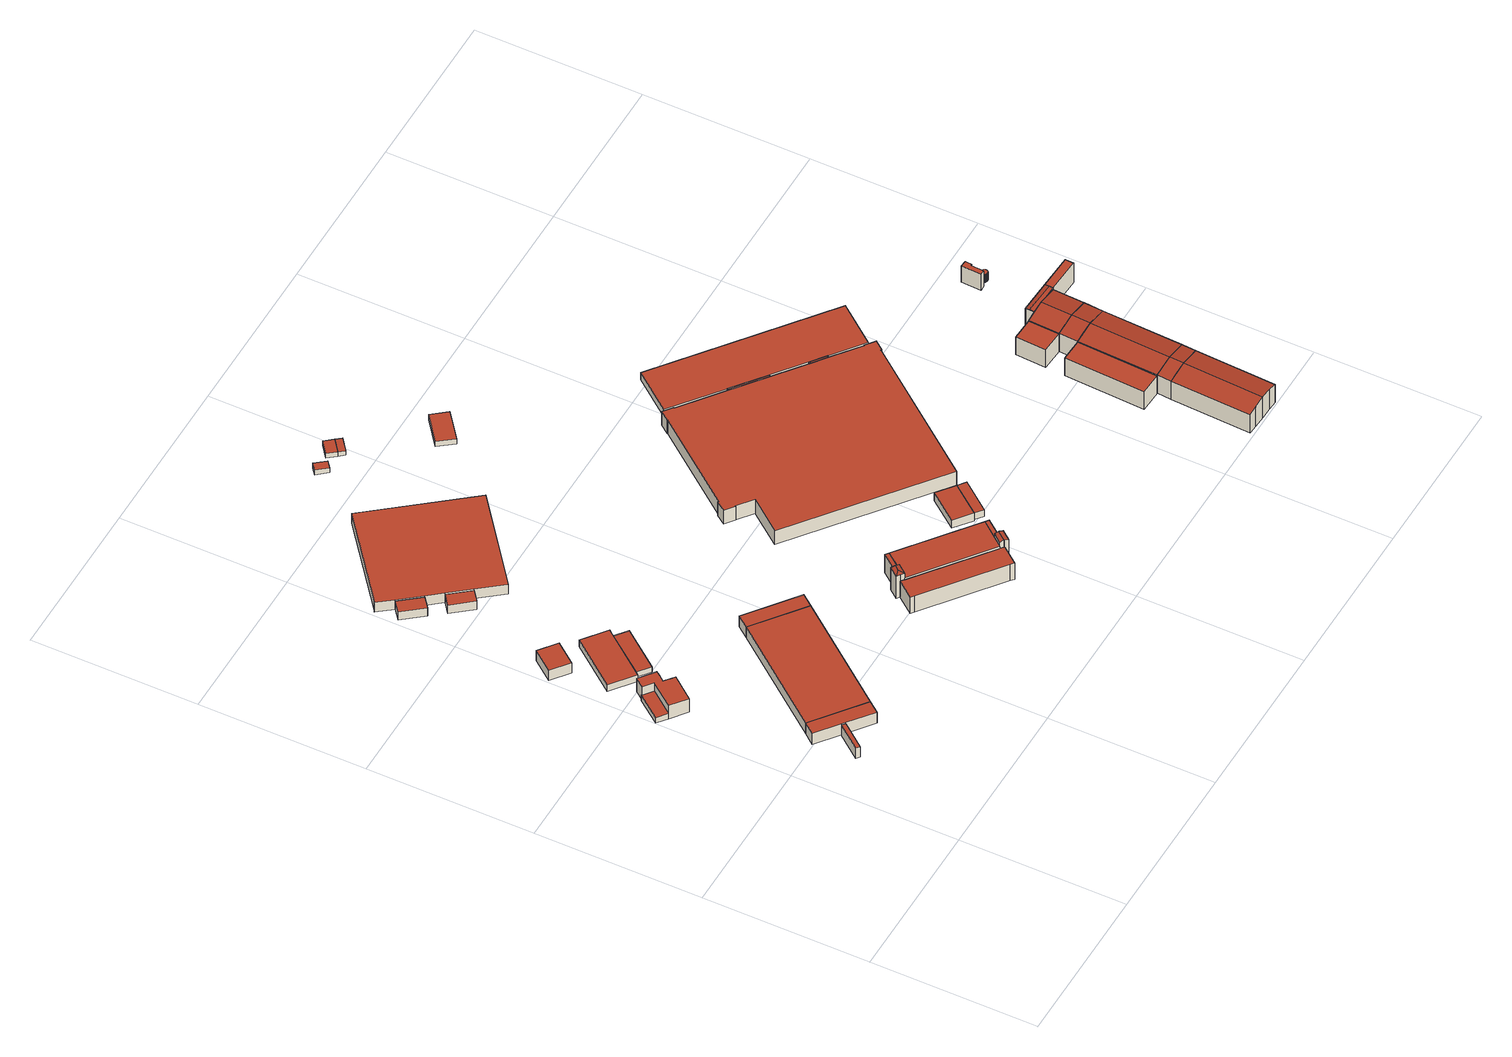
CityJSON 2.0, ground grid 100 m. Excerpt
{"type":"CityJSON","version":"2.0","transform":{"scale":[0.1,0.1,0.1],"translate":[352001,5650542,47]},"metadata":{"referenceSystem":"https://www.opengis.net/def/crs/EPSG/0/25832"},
"CityObjects":{
"building1":{"type":"Building","attributes":{"Gemeindeschluessel":"05315000","Geometrietyp2DReferenz":"3000","function":"31001_2020"},"address":[{"country":"Germany","locality":"Köln","thoroughfareNumber":"99","thoroughfareName":"Von-Hünefeld-Str."}],"children":["building1-1","building1-2","building1-3"]},
"building1-1":{"type":"BuildingPart","attributes":{"roofType":"1000","measuredHeight":10.1,"storeysAboveGround":3},"parents":["building1"],"geometry":[{"type":"MultiSurface","lod":"2","boundaries":[[[0,1,2,3]],[[4,5,1,0]],[[6,7,5,4]],[[8,9,10,11]],[[12,13,9,8]],[[14,15,13,12]],[[8,11,16,6,4,0,3,17,14,12]],[[18,2,1,5,7,19,10,9,13,15]],[[14,17,20,21]],[[21,20,18,15]],[[17,3,22,20]],[[20,22,2,18]],[[6,16,23,24]],[[24,23,19,7]],[[16,11,25,23]],[[23,25,10,19]]],"semantics":{"surfaces":[{"type":"WallSurface"},{"type":"RoofSurface"},{"type":"GroundSurface"},{"type":"ClosureSurface"}],"values":[0,0,0,0,0,0,1,2,0,3,0,3,0,3,0,3]}}]},
"building1-2":{"type":"BuildingPart","attributes":{"roofType":"1000","measuredHeight":3.97,"storeysAboveGround":3},"address":[{"country":"Germany","locality":"Köln","thoroughfareNumber":"99","thoroughfareName":"Von-Hünefeld-Str."}],"parents":["building1"],"geometry":[{"type":"Solid","lod":"2","boundaries":[[[[22,2,26,27]],[[28,29,15,21]],[[27,26,29,28]],[[21,20,22,27,28]],[[2,18,15,29,26]],[[22,20,18,2]],[[20,21,15,18]]]],"semantics":{"surfaces":[{"type":"WallSurface"},{"type":"RoofSurface"},{"type":"GroundSurface"},{"type":"ClosureSurface"}],"values":[[0,0,0,1,2,3,3]]}}]},
"building1-3":{"type":"BuildingPart","attributes":{"roofType":"1000","measuredHeight":3.5,"storeysAboveGround":3},"address":[{"country":"Germany","locality":"Köln","thoroughfareNumber":"99","thoroughfareName":"Von-Hünefeld-Str."}],"parents":["building1"],"geometry":[{"type":"Solid","lod":"2","boundaries":[[[[30,31,7,24]],[[32,33,31,30]],[[25,10,33,32]],[[32,30,24,23,25]],[[7,31,33,10,19]],[[23,24,7,19]],[[25,23,19,10]]]],"semantics":{"surfaces":[{"type":"WallSurface"},{"type":"RoofSurface"},{"type":"GroundSurface"},{"type":"ClosureSurface"}],"values":[[0,0,0,1,2,3,3]]}}]},
"building2":{"type":"Building","attributes":{"Gemeindeschluessel":"05315000","Geometrietyp2DReferenz":"3000","function":"31001_2020"},"address":[{"country":"Germany","locality":"Köln","thoroughfareNumber":"2a","thoroughfareName":"Am Coloneum"}],"children":["building2-1","building2-2"]},
"building2-1":{"type":"BuildingPart","attributes":{"roofType":"1000","measuredHeight":8.24,"storeysAboveGround":2},"parents":["building2"],"geometry":[{"type":"MultiSurface","lod":"2","boundaries":[[[34,35,36,37]],[[38,39,35,34]],[[40,41,39,38]],[[42,43,41,40]],[[44,45,43,42]],[[40,38,34,37,44,42]],[[36,35,39,41,43,45]],[[44,37,46,47]],[[36,45,47,46]]],"semantics":{"surfaces":[{"type":"WallSurface"},{"type":"RoofSurface"},{"type":"GroundSurface"},{"type":"ClosureSurface"}],"values":[0,0,0,0,0,1,2,0,3]}}]},
"building2-2":{"type":"BuildingPart","attributes":{"roofType":"1000","measuredHeight":7.78,"storeysAboveGround":2},"address":[{"country":"Germany","locality":"Köln","thoroughfareNumber":"2a","thoroughfareName":"Am Coloneum"}],"parents":["building2"],"geometry":[{"type":"MultiSurface","lod":"2","boundaries":[[[48,49,50,47]],[[51,52,49,48]],[[46,53,52,51]],[[48,47,46,51]],[[50,49,52,53]],[[36,45,50,53]],[[46,47,45,36]]],"semantics":{"surfaces":[{"type":"WallSurface"},{"type":"RoofSurface"},{"type":"GroundSurface"},{"type":"ClosureSurface"}],"values":[0,0,0,1,2,0,3]}}]},
"building3":{"type":"Building","attributes":{"Geometrietyp2DReferenz":"3000","Gemeindeschluessel":"05315000","function":"31001_2120","roofType":"1000","measuredHeight":7.83,"storeysAboveGround":1},"address":[{"country":"Germany","locality":"Köln","thoroughfareNumber":"30","thoroughfareName":"Richard-Byrd-Str."}],"geometry":[{"type":"Solid","lod":"2","boundaries":[[[[54,55,56,57]],[[58,59,55,54]],[[60,61,59,58]],[[57,56,61,60]],[[58,54,57,60]],[[55,59,61,56]]]],"semantics":{"surfaces":[{"type":"WallSurface"},{"type":"RoofSurface"},{"type":"GroundSurface"}],"values":[[0,0,0,0,1,2]]}}]},
"building4":{"type":"Building","attributes":{"Geometrietyp2DReferenz":"3000","Gemeindeschluessel":"05315000","function":"31001_2100","roofType":"1000","measuredHeight":5.08,"storeysAboveGround":1},"address":[{"country":"Germany","locality":"Köln","thoroughfareNumber":"101","thoroughfareName":"Von-Hünefeld-Str."}],"geometry":[{"type":"Solid","lod":"2","boundaries":[[[[62,63,64,65]],[[66,67,63,62]],[[68,69,67,66]],[[70,71,69,68]],[[72,73,71,70]],[[65,64,73,72]],[[70,68,66,62,65,72]],[[63,67,69,71,73,64]]]],"semantics":{"surfaces":[{"type":"WallSurface"},{"type":"RoofSurface"},{"type":"GroundSurface"}],"values":[[0,0,0,0,0,0,1,2]]}}]},
"building5":{"type":"Building","attributes":{"Geometrietyp2DReferenz":"3000","Gemeindeschluessel":"05315000","function":"31001_2020","roofType":"1000","measuredHeight":3.68,"storeysAboveGround":1},"address":[{"country":"Germany","locality":"Köln","thoroughfareNumber":"101","thoroughfareName":"Von-Hünefeld-Str."}],"geometry":[{"type":"Solid","lod":"2","boundaries":[[[[74,75,76,77]],[[78,79,75,74]],[[80,81,79,78]],[[77,76,81,80]],[[78,74,77,80]],[[75,79,81,76]]]],"semantics":{"surfaces":[{"type":"WallSurface"},{"type":"RoofSurface"},{"type":"GroundSurface"}],"values":[[0,0,0,0,1,2]]}}]},
"building6":{"type":"Building","attributes":{"Geometrietyp2DReferenz":"3000","Gemeindeschluessel":"05315000","function":"31001_2464","roofType":"1000","measuredHeight":8.26,"storeysAboveGround":2},"address":[{"country":"Germany","locality":"Köln","thoroughfareNumber":"2a","thoroughfareName":"Am Coloneum"}],"geometry":[{"type":"Solid","lod":"2","boundaries":[[[[82,83,84,85]],[[40,41,83,82]],[[38,39,41,40]],[[85,84,39,38]],[[40,82,85,38]],[[83,41,39,84]]]],"semantics":{"surfaces":[{"type":"WallSurface"},{"type":"RoofSurface"},{"type":"GroundSurface"}],"values":[[0,0,0,0,1,2]]}}]},
"building7":{"type":"Building","attributes":{"Geometrietyp2DReferenz":"3000","Gemeindeschluessel":"05315000","function":"31001_2010","roofType":"1000","measuredHeight":6.33,"storeysAboveGround":2},"address":[{"country":"Germany","locality":"Köln","thoroughfareNumber":"45","thoroughfareName":"Richard-Byrd-Str."}],"geometry":[{"type":"Solid","lod":"2","boundaries":[[[[86,87,88,89]],[[90,91,87,86]],[[92,93,91,90]],[[89,88,93,92]],[[90,86,89,92]],[[87,91,93,88]]]],"semantics":{"surfaces":[{"type":"WallSurface"},{"type":"RoofSurface"},{"type":"GroundSurface"}],"values":[[0,0,0,0,1,2]]}}]},
"building8":{"type":"Building","attributes":{"Geometrietyp2DReferenz":"3000","Gemeindeschluessel":"05315000","function":"31001_2010","roofType":"1000","measuredHeight":6.32,"storeysAboveGround":2},"address":[{"country":"Germany","locality":"Köln","thoroughfareNumber":"45","thoroughfareName":"Richard-Byrd-Str."},{"country":"Germany","locality":"Köln","thoroughfareNumber":"47","thoroughfareName":"Richard-Byrd-Str."}],"geometry":[{"type":"Solid","lod":"2","boundaries":[[[[94,95,96,97]],[[98,99,95,94]],[[100,101,99,98]],[[97,96,101,100]],[[98,94,97,100]],[[95,99,101,96]]]],"semantics":{"surfaces":[{"type":"WallSurface"},{"type":"RoofSurface"},{"type":"GroundSurface"}],"values":[[0,0,0,0,1,2]]}}]},
"building9":{"type":"Building","attributes":{"Geometrietyp2DReferenz":"3000","Gemeindeschluessel":"05315000","function":"31001_2020","roofType":"1000","measuredHeight":8.26,"storeysAboveGround":2},"address":[{"country":"Germany","locality":"Köln","thoroughfareNumber":"2a","thoroughfareName":"Am Coloneum"}],"geometry":[{"type":"Solid","lod":"2","boundaries":[[[[102,103,104,105]],[[82,83,103,102]],[[85,84,83,82]],[[105,104,84,85]],[[82,102,105,85]],[[103,83,84,104]]]],"semantics":{"surfaces":[{"type":"WallSurface"},{"type":"RoofSurface"},{"type":"GroundSurface"}],"values":[[0,0,0,0,1,2]]}}]},
"building10":{"type":"Building","attributes":{"Geometrietyp2DReferenz":"3000","Gemeindeschluessel":"05315000","function":"31001_2100","roofType":"1000","measuredHeight":7.27,"storeysAboveGround":1},"address":[{"country":"Germany","locality":"Köln","thoroughfareNumber":"45","thoroughfareName":"Richard-Byrd-Str."}],"geometry":[{"type":"Solid","lod":"2","boundaries":[[[[106,107,108,109]],[[110,111,107,106]],[[112,113,111,110]],[[114,115,113,112]],[[116,117,115,114]],[[118,119,117,116]],[[120,121,119,118]],[[122,123,121,120]],[[109,108,123,122]],[[120,118,116,114,112,110,106,109,122]],[[107,111,113,115,117,119,121,123,108]]]],"semantics":{"surfaces":[{"type":"WallSurface"},{"type":"RoofSurface"},{"type":"GroundSurface"}],"values":[[0,0,0,0,0,0,0,0,0,1,2]]}}]},
"building11":{"type":"Building","attributes":{"Gemeindeschluessel":"05315000","Geometrietyp2DReferenz":"3000","function":"31001_2461"},"address":[{"country":"Germany","locality":"Köln","thoroughfareNumber":"98","thoroughfareName":"Am Coloneum"}],"children":["building11-1","building11-2","building11-3","building11-4","building11-5","building11-6"]},
"building11-1":{"type":"BuildingPart","attributes":{"roofType":"1000","measuredHeight":13.82,"storeysAboveGround":4},"parents":["building11"],"geometry":[{"type":"MultiSurface","lod":"2","boundaries":[[[124,125,126,127]],[[128,129,125,124]],[[130,131,129,128]],[[124,127,132,133,134,135,130,128]],[[136,137,138,139,126,125,129,131]],[[136,131,130,135]],[[140,141,137,136]],[[135,134,141,140]],[[134,133,142,143]],[[138,137,143,142]],[[144,145,139,138]],[[133,132,145,144]],[[146,132,127,126,147]],[[132,146,147,139]]],"semantics":{"surfaces":[{"type":"WallSurface"},{"type":"RoofSurface"},{"type":"GroundSurface"},{"type":"ClosureSurface"}],"values":[0,0,0,1,2,3,0,3,0,3,0,3,0,3]}}]},
"building11-2":{"type":"BuildingPart","attributes":{"roofType":"1000","measuredHeight":12.44,"storeysAboveGround":4},"parents":["building11"],"geometry":[{"type":"MultiSurface","lod":"2","boundaries":[[[148,149,150,151]],[[152,153,149,148]],[[154,155,153,152]],[[156,157,155,154]],[[158,159,157,156]],[[142,158,156,154,152,148,151,143]],[[149,153,155,157,159,138,137,150]],[[160,144,138,159]],[[158,142,144,160]],[[142,143,137,138]],[[141,161,162,150,137]],[[163,151,162,161]],[[143,163,161,141]]],"semantics":{"surfaces":[{"type":"WallSurface"},{"type":"RoofSurface"},{"type":"GroundSurface"},{"type":"ClosureSurface"}],"values":[0,0,0,0,0,1,2,0,3,3,0,3,3]}}]},
"building11-3":{"type":"BuildingPart","attributes":{"roofType":"1000","measuredHeight":13.8,"storeysAboveGround":4},"parents":["building11"],"geometry":[{"type":"MultiSurface","lod":"2","boundaries":[[[164,165,131,130]],[[166,167,165,164]],[[164,130,135,166]],[[131,165,167,136]],[[135,130,131,136]],[[168,169,140,136,167]],[[170,135,140,169]],[[166,170,169,168]]],"semantics":{"surfaces":[{"type":"WallSurface"},{"type":"RoofSurface"},{"type":"GroundSurface"},{"type":"ClosureSurface"}],"values":[0,0,1,2,3,0,3,3]}}]},
"building11-4":{"type":"BuildingPart","attributes":{"roofType":"1000","measuredHeight":13.8,"storeysAboveGround":4},"parents":["building11"],"geometry":[{"type":"MultiSurface","lod":"2","boundaries":[[[171,172,173,174]],[[146,147,172,171]],[[171,174,132,146]],[[173,172,147,139]],[[145,175,176,173,139]],[[177,174,176,175]],[[132,177,175,145]],[[146,132,139,147]]],"semantics":{"surfaces":[{"type":"WallSurface"},{"type":"RoofSurface"},{"type":"GroundSurface"},{"type":"ClosureSurface"}],"values":[0,0,1,2,0,3,3,3]}}]},
"building11-5":{"type":"BuildingPart","attributes":{"roofType":"3100","measuredHeight":16.85,"storeysAboveGround":4},"address":[{"country":"Germany","locality":"Köln","thoroughfareNumber":"98","thoroughfareName":"Am Coloneum"}],"parents":["building11"],"geometry":[{"type":"MultiSurface","lod":"2","boundaries":[[[178,162,179,180]],[[181,182,168,183]],[[180,179,182,181]],[[178,180,181,183,184,185]],[[186,187,185,184]],[[162,161,141,140,169,168,182,179]],[[178,185,163,151]],[[163,161,162,151]],[[185,187,143,163]],[[163,143,141,161]],[[187,186,135,134,141]],[[140,141,134,135]],[[186,184,170,135]],[[170,169,140,135]],[[184,183,166,170]],[[170,166,168,169]]],"semantics":{"surfaces":[{"type":"WallSurface"},{"type":"RoofSurface"},{"type":"GroundSurface"},{"type":"ClosureSurface"}],"values":[0,0,0,1,1,2,0,3,0,3,0,3,0,3,0,3]}}]},
"building11-6":{"type":"BuildingPart","attributes":{"roofType":"5000","measuredHeight":17.47,"storeysAboveGround":4},"address":[{"country":"Germany","locality":"Köln","thoroughfareNumber":"98","thoroughfareName":"Am Coloneum"}],"parents":["building11"],"geometry":[{"type":"MultiSurface","lod":"2","boundaries":[[[188,189,160,190]],[[191,192,189,188]],[[193,176,192,191]],[[194,175,176,193]],[[194,193,191,188,195]],[[188,190,196,195]],[[196,197,194,195]],[[189,192,176,175,145,144,160]],[[194,197,132,177]],[[177,132,145,175]],[[197,196,133,132]],[[144,145,132,133]],[[196,190,158,142]],[[160,144,142,158]]],"semantics":{"surfaces":[{"type":"WallSurface"},{"type":"RoofSurface"},{"type":"GroundSurface"},{"type":"ClosureSurface"}],"values":[0,0,0,0,1,1,1,2,0,3,0,3,0,3]}}]},
"building12":{"type":"Building","attributes":{"Geometrietyp2DReferenz":"3000","Gemeindeschluessel":"05315000","function":"31001_2570","roofType":"1000","measuredHeight":3.62,"storeysAboveGround":1},"address":[{"country":"Germany","locality":"Köln","thoroughfareNumber":"2c","thoroughfareName":"Alte Escher Str."}],"geometry":[{"type":"Solid","lod":"2","boundaries":[[[[198,199,200,201]],[[202,203,199,198]],[[204,205,203,202]],[[201,200,205,204]],[[202,198,201,204]],[[199,203,205,200]]]],"semantics":{"surfaces":[{"type":"WallSurface"},{"type":"RoofSurface"},{"type":"GroundSurface"}],"values":[[0,0,0,0,1,2]]}}]},
"building13":{"type":"Building","attributes":{"Geometrietyp2DReferenz":"3000","Gemeindeschluessel":"05315000","function":"31001_2500","roofType":"1000","measuredHeight":3.4},"address":[{"country":"Germany","locality":"Köln","thoroughfareNumber":"2a","thoroughfareName":"Alte Escher Str."}],"geometry":[{"type":"Solid","lod":"2","boundaries":[[[[206,207,208,209]],[[210,211,207,206]],[[212,213,211,210]],[[209,208,213,212]],[[210,206,209,212]],[[207,211,213,208]]]],"semantics":{"surfaces":[{"type":"WallSurface"},{"type":"RoofSurface"},{"type":"GroundSurface"}],"values":[[0,0,0,0,1,2]]}}]},
"building14":{"type":"Building","attributes":{"Geometrietyp2DReferenz":"3000","Gemeindeschluessel":"05315000","function":"31001_2500","roofType":"1000","measuredHeight":3.41},"address":[{"country":"Germany","locality":"Köln","thoroughfareNumber":"2b","thoroughfareName":"Alte Escher Str."}],"geometry":[{"type":"Solid","lod":"2","boundaries":[[[[214,215,207,206]],[[216,217,215,214]],[[210,211,217,216]],[[206,207,211,210]],[[216,214,206,210]],[[215,217,211,207]]]],"semantics":{"surfaces":[{"type":"WallSurface"},{"type":"RoofSurface"},{"type":"GroundSurface"}],"values":[[0,0,0,0,1,2]]}}]},
"building15":{"type":"Building","attributes":{"Geometrietyp2DReferenz":"3000","Gemeindeschluessel":"05315000","function":"31001_2000","roofType":"1000","measuredHeight":5.98,"storeysAboveGround":1},"address":[{"country":"Germany","locality":"Köln","thoroughfareNumber":"100","thoroughfareName":"Von-Hünefeld-Str."}],"geometry":[{"type":"Solid","lod":"2","boundaries":[[[[218,219,220,221]],[[222,223,219,218]],[[224,225,223,222]],[[221,220,225,224]],[[222,218,221,224]],[[219,223,225,220]]]],"semantics":{"surfaces":[{"type":"WallSurface"},{"type":"RoofSurface"},{"type":"GroundSurface"}],"values":[[0,0,0,0,1,2]]}}]},
"building16":{"type":"Building","attributes":{"Geometrietyp2DReferenz":"3000","Gemeindeschluessel":"05315000","function":"31001_2570","roofType":"1000","measuredHeight":3.84},"address":[{"country":"Germany","locality":"Köln","thoroughfareNumber":"3016","thoroughfareName":"Alte Escher Str."}],"geometry":[{"type":"Solid","lod":"2","boundaries":[[[[226,227,228,229]],[[230,231,227,226]],[[232,233,231,230]],[[229,228,233,232]],[[230,226,229,232]],[[227,231,233,228]]]],"semantics":{"surfaces":[{"type":"WallSurface"},{"type":"RoofSurface"},{"type":"GroundSurface"}],"values":[[0,0,0,0,1,2]]}}]},
"building17":{"type":"Building","attributes":{"Geometrietyp2DReferenz":"3000","Gemeindeschluessel":"05315000","function":"51009_1610","roofType":"1000","measuredHeight":5.03},"geometry":[{"type":"Solid","lod":"2","boundaries":[[[[234,235,236,218]],[[237,238,235,234]],[[222,239,238,237]],[[218,236,239,222]],[[237,234,218,222]],[[235,238,239,236]]]],"semantics":{"surfaces":[{"type":"WallSurface"},{"type":"RoofSurface"},{"type":"GroundSurface"}],"values":[[0,0,0,0,1,2]]}}]},
"building18":{"type":"Building","attributes":{"Geometrietyp2DReferenz":"3000","Gemeindeschluessel":"05315000","function":"31001_2052","roofType":"1000","measuredHeight":10.4,"storeysAboveGround":1},"address":[{"country":"Germany","locality":"Köln","thoroughfareNumber":"100","thoroughfareName":"Von-Hünefeld-Str."}],"geometry":[{"type":"Solid","lod":"2","boundaries":[[[[240,241,242,243]],[[244,245,241,240]],[[246,247,245,244]],[[248,249,247,246]],[[250,251,249,248]],[[252,253,251,250]],[[254,255,253,252]],[[256,257,255,254]],[[258,259,257,256]],[[260,261,259,258]],[[262,263,261,260]],[[264,265,263,262]],[[266,267,265,264]],[[268,269,267,266]],[[270,271,269,268]],[[272,273,271,270]],[[274,275,273,272]],[[276,277,275,274]],[[278,279,277,276]],[[280,281,279,278]],[[282,283,281,280]],[[243,242,283,282]],[[280,278,276,274,272,270,268,266,264,262,260,258,256,254,252,250,248,246,244,240,243,282]],[[241,245,247,249,251,253,255,257,259,261,263,265,267,269,271,273,275,277,279,281,283,242]]]],"semantics":{"surfaces":[{"type":"WallSurface"},{"type":"RoofSurface"},{"type":"GroundSurface"}],"values":[[0,0,0,0,0,0,0,0,0,0,0,0,0,0,0,0,0,0,0,0,0,0,1,2]]}}]},
"building19":{"type":"Building","attributes":{"Geometrietyp2DReferenz":"3000","Gemeindeschluessel":"05315000","function":"51009_1610","roofType":"3100","measuredHeight":5.36},"geometry":[{"type":"Solid","lod":"2","boundaries":[[[[284,285,286,287]],[[288,289,285,284]],[[290,291,289,288]],[[287,286,291,290]],[[284,292,288]],[[290,293,287]],[[287,293,292,284]],[[288,292,293,290]],[[285,289,291,286]]]],"semantics":{"surfaces":[{"type":"WallSurface"},{"type":"RoofSurface"},{"type":"GroundSurface"}],"values":[[0,0,0,0,0,0,1,1,2]]}}]},
"building20":{"type":"Building","attributes":{"Geometrietyp2DReferenz":"3000","Gemeindeschluessel":"05315000","function":"51009_1611","roofType":"1000","measuredHeight":5.28},"geometry":[{"type":"Solid","lod":"2","boundaries":[[[[294,295,296,297]],[[298,299,295,294]],[[300,301,299,298]],[[302,303,301,300]],[[304,305,303,302]],[[306,307,305,304]],[[308,309,307,306]],[[297,296,309,308]],[[306,304,302,300,298,294,297,308]],[[295,299,301,303,305,307,309,296]]]],"semantics":{"surfaces":[{"type":"WallSurface"},{"type":"RoofSurface"},{"type":"GroundSurface"}],"values":[[0,0,0,0,0,0,0,0,1,2]]}}]},
"building21":{"type":"Building","attributes":{"Geometrietyp2DReferenz":"3000","Gemeindeschluessel":"05315000","function":"51009_1610","roofType":"3200","measuredHeight":5.46},"geometry":[{"type":"Solid","lod":"2","boundaries":[[[[310,311,312,313]],[[314,315,311,310]],[[316,317,315,314]],[[313,312,317,316]],[[310,318,314]],[[316,319,313]],[[313,319,318,310]],[[314,318,319,316]],[[311,315,317,312]]]],"semantics":{"surfaces":[{"type":"WallSurface"},{"type":"RoofSurface"},{"type":"GroundSurface"}],"values":[[0,0,0,0,1,1,1,1,2]]}}]},
"building22":{"type":"Building","attributes":{"Geometrietyp2DReferenz":"3000","Gemeindeschluessel":"05315000","function":"31001_2020","roofType":"1000","measuredHeight":13.44,"storeysAboveGround":4},"address":[{"country":"Germany","locality":"Köln","thoroughfareNumber":"1","thoroughfareName":"Am Coloneum"}],"geometry":[{"type":"Solid","lod":"2","boundaries":[[[[320,321,322,323]],[[324,325,321,320]],[[326,327,325,324]],[[323,322,327,326]],[[324,320,323,326]],[[321,325,327,322]]]],"semantics":{"surfaces":[{"type":"WallSurface"},{"type":"RoofSurface"},{"type":"GroundSurface"}],"values":[[0,0,0,0,1,2]]}}]},
"building23":{"type":"Building","attributes":{"Gemeindeschluessel":"05315000","Geometrietyp2DReferenz":"3000","function":"31001_2020"},"address":[{"country":"Germany","locality":"Köln","thoroughfareNumber":"1","thoroughfareName":"Am Coloneum"}],"children":["building23-1","building23-2","building23-3","building23-4","building23-5"]},
"building23-1":{"type":"BuildingPart","attributes":{"roofType":"3100","measuredHeight":16.17},"parents":["building23"],"geometry":[{"type":"Solid","lod":"2","boundaries":[[[[328,329,330,331]],[[332,333,329,328]],[[334,335,333,332]],[[336,337,335,334]],[[338,339,340,341]],[[331,330,339,338]],[[331,338,341,342,343,328]],[[344,336,334,332,328,343]],[[329,333,335,337,345,346,347,340,339,330]],[[344,345,337,336]],[[343,346,345,344]],[[342,347,346,343]],[[341,340,347,342]]]],"semantics":{"surfaces":[{"type":"WallSurface"},{"type":"RoofSurface"},{"type":"GroundSurface"},{"type":"ClosureSurface"}],"values":[[0,0,0,0,0,0,1,1,2,3,3,3,3]]}}]},
"building23-2":{"type":"BuildingPart","attributes":{"roofType":"3100","measuredHeight":16.16},"address":[{"country":"Germany","locality":"Köln","thoroughfareNumber":"1","thoroughfareName":"Am Coloneum"}],"parents":["building23"],"geometry":[{"type":"Solid","lod":"2","boundaries":[[[[348,349,350,351]],[[352,353,349,348]],[[354,355,353,352]],[[356,357,355,354]],[[358,359,357,356]],[[360,361,359,358]],[[360,358,356,354,362]],[[352,348,351,362,354]],[[350,349,353,355,357,359,361,363]],[[351,350,363,362]],[[362,363,361,360]]]],"semantics":{"surfaces":[{"type":"WallSurface"},{"type":"RoofSurface"},{"type":"GroundSurface"},{"type":"ClosureSurface"}],"values":[[0,0,0,0,0,0,1,1,2,3,3]]}}]},
"building23-3":{"type":"BuildingPart","attributes":{"roofType":"3100","measuredHeight":16.17},"address":[{"country":"Germany","locality":"Köln","thoroughfareNumber":"1","thoroughfareName":"Am Coloneum"}],"parents":["building23"],"geometry":[{"type":"Solid","lod":"2","boundaries":[[[[364,365,337,336]],[[341,340,366,367]],[[368,364,336,344,343,369]],[[342,341,367,369,343]],[[345,337,365,370,371,366,340,347,346]],[[344,345,346,343]],[[336,337,345,344]],[[364,368,370,365]],[[368,369,371,370]],[[369,367,366,371]],[[342,347,340,341]],[[343,346,347,342]]]],"semantics":{"surfaces":[{"type":"WallSurface"},{"type":"RoofSurface"},{"type":"GroundSurface"},{"type":"ClosureSurface"}],"values":[[0,0,1,1,2,3,3,3,3,3,3,3]]}}]},
"building23-4":{"type":"BuildingPart","attributes":{"roofType":"3100","measuredHeight":16.17},"address":[{"country":"Germany","locality":"Köln","thoroughfareNumber":"1","thoroughfareName":"Am Coloneum"}],"parents":["building23"],"geometry":[{"type":"Solid","lod":"2","boundaries":[[[[351,350,372,373]],[[374,375,361,360]],[[351,373,376,377,362]],[[378,374,360,362,377]],[[379,372,350,363,361,375,380,381]],[[377,376,379,381]],[[376,373,372,379]],[[351,362,363,350]],[[362,360,361,363]],[[374,378,380,375]],[[378,377,381,380]]]],"semantics":{"surfaces":[{"type":"WallSurface"},{"type":"RoofSurface"},{"type":"GroundSurface"},{"type":"ClosureSurface"}],"values":[[0,0,1,1,2,3,3,3,3,3,3]]}}]},
"building23-5":{"type":"BuildingPart","attributes":{"roofType":"3100","measuredHeight":16.16},"address":[{"country":"Germany","locality":"Köln","thoroughfareNumber":"1","thoroughfareName":"Am Coloneum"}],"parents":["building23"],"geometry":[{"type":"Solid","lod":"2","boundaries":[[[[373,372,365,364]],[[367,366,375,374]],[[367,374,378,377,369]],[[376,373,364,368,369,377]],[[370,365,372,379,381,380,375,366,371]],[[368,370,371,369]],[[364,365,370,368]],[[376,379,372,373]],[[377,381,379,376]],[[378,380,381,377]],[[374,375,380,378]],[[369,371,366,367]]]],"semantics":{"surfaces":[{"type":"WallSurface"},{"type":"RoofSurface"},{"type":"GroundSurface"},{"type":"ClosureSurface"}],"values":[[0,0,1,1,2,3,3,3,3,3,3,3]]}}]},
"building24":{"type":"Building","attributes":{"Geometrietyp2DReferenz":"3000","Gemeindeschluessel":"05315000","function":"31001_2020","roofType":"1000","measuredHeight":13.34,"storeysAboveGround":4},"address":[{"country":"Germany","locality":"Köln","thoroughfareNumber":"1","thoroughfareName":"Am Coloneum"}],"geometry":[{"type":"Solid","lod":"2","boundaries":[[[[382,349,383,384]],[[385,350,349,382]],[[386,387,350,385]],[[384,383,387,386]],[[385,382,384,386]],[[349,350,387,383]]]],"semantics":{"surfaces":[{"type":"WallSurface"},{"type":"RoofSurface"},{"type":"GroundSurface"}],"values":[[0,0,0,0,1,2]]}}]},
"building25":{"type":"Building","attributes":{"Gemeindeschluessel":"05315000","Geometrietyp2DReferenz":"3000","function":"31001_2020"},"address":[{"country":"Germany","locality":"Köln","thoroughfareNumber":"1","thoroughfareName":"Am Coloneum"}],"children":["building25-1","building25-2"]},
"building25-1":{"type":"BuildingPart","attributes":{"roofType":"3100","measuredHeight":15.36},"parents":["building25"],"geometry":[{"type":"Solid","lod":"2","boundaries":[[[[388,389,390,391]],[[352,353,357,392]],[[391,390,353,352]],[[388,393,392]],[[352,394,391]],[[391,394,393,388]],[[392,393,394,352]],[[389,357,353,390]],[[392,357,389,388]]]],"semantics":{"surfaces":[{"type":"WallSurface"},{"type":"RoofSurface"},{"type":"GroundSurface"},{"type":"ClosureSurface"}],"values":[[0,0,0,0,0,1,1,2,3]]}}]},
"building25-2":{"type":"BuildingPart","attributes":{"roofType":"1000","measuredHeight":14.84},"address":[{"country":"Germany","locality":"Köln","thoroughfareNumber":"1","thoroughfareName":"Am Coloneum"}],"parents":["building25"],"geometry":[{"type":"Solid","lod":"2","boundaries":[[[[395,396,389,388]],[[397,398,396,395]],[[392,357,398,397]],[[395,388,392,397]],[[389,396,398,357]],[[388,389,357,392]]]],"semantics":{"surfaces":[{"type":"WallSurface"},{"type":"RoofSurface"},{"type":"GroundSurface"},{"type":"ClosureSurface"}],"values":[[0,0,0,1,2,3]]}}]},
"building26":{"type":"Building","attributes":{"Geometrietyp2DReferenz":"3000","Gemeindeschluessel":"05315000","function":"31001_2520","roofType":"9999","measuredHeight":12},"address":[{"country":"Germany","locality":"Köln","thoroughfareNumber":"1","thoroughfareName":"Am Coloneum"}],"geometry":[{"type":"Solid","lod":"2","boundaries":[[[[399,400,401,402,403,404]],[[404,405,406,399]],[[403,407,405,404]],[[402,408,407,403]],[[401,409,408,402]],[[400,410,409,401]],[[399,406,410,400]],[[408,409,410,406,405,407]]]],"semantics":{"surfaces":[{"type":"RoofSurface"},{"type":"WallSurface"},{"type":"GroundSurface"}],"values":[[0,1,1,1,1,1,1,2]]}}]},
"building27":{"type":"Building","attributes":{"Geometrietyp2DReferenz":"3000","Gemeindeschluessel":"05315000","function":"31001_2500","roofType":"9999","measuredHeight":6},"address":[{"country":"Germany","locality":"Köln","thoroughfareNumber":"1","thoroughfareName":"Am Coloneum"}],"geometry":[{"type":"Solid","lod":"2","boundaries":[[[[411,412,413,414,415,416,417,418,419,420,421,422,423,424,425,426,427,428,429,430,431,432,433,434,435,436,437,438,439,440,441,442,443,444,445,446,447,448,449,450,451,452,453]],[[450,454,455,451]],[[449,456,454,450]],[[448,457,456,449]],[[447,458,457,448]],[[446,459,458,447]],[[445,460,459,446]],[[444,461,460,445]],[[443,462,461,444]],[[442,463,462,443]],[[441,464,463,442]],[[440,465,464,441]],[[439,466,465,440]],[[438,467,466,439]],[[437,468,467,438]],[[436,469,468,437]],[[435,470,469,436]],[[434,471,470,435]],[[433,472,471,434]],[[432,473,472,433]],[[431,474,473,432]],[[430,475,474,431]],[[429,476,475,430]],[[428,477,476,429]],[[427,478,477,428]],[[426,479,478,427]],[[425,480,479,426]],[[424,481,480,425]],[[423,482,481,424]],[[422,483,482,423]],[[421,484,483,422]],[[420,485,484,421]],[[419,486,485,420]],[[418,487,486,419]],[[417,488,487,418]],[[416,489,488,417]],[[415,490,489,416]],[[414,491,490,415]],[[413,492,491,414]],[[412,493,492,413]],[[411,494,493,412]],[[453,495,494,411]],[[452,496,495,453]],[[451,455,496,452]],[[455,454,456,457,458,459,460,461,462,463,464,465,466,467,468,469,470,471,472,473,474,475,476,477,478,479,480,481,482,483,484,485,486,487,488,489,490,491,492,493,494,495,496]]]],"semantics":{"surfaces":[{"type":"RoofSurface"},{"type":"WallSurface"},{"type":"GroundSurface"}],"values":[[0,1,1,1,1,1,1,1,1,1,1,1,1,1,1,1,1,1,1,1,1,1,1,1,1,1,1,1,1,1,1,1,1,1,1,1,1,1,1,1,1,1,1,1,2]]}}]}
},
"vertices":[
[160,2001,108],[160,2001,7],[118,1947,7],[118,1947,108],[252,1930,108],[252,1930,7],[235,1907,108],[235,1907,7],[265,1825,108],[265,1825,7],[242,1842,7],[242,1842,108],[157,1687,108],[157,1687,7],[63,1760,108],[63,1760,7],[206,1870,108],[174,1904,108],[174,1904,7],[206,1870,7],[174,1904,47],[63,1760,47],[118,1947,47],[206,1870,42],[235,1907,42],[242,1842,42],
[114,1950,7],[114,1950,47],[3,1807,47],[3,1807,7],
[253,1893,42],[253,1893,7],[256,1860,42],[256,1860,7],
[248,1002,95],[248,1002,13],[379,900,13],[379,900,95],[301,1070,95],[301,1070,13],[595,842,95],[595,842,13],[542,773,95],[542,773,13],[400,884,95],[400,884,13],[379,900,89],[400,884,89],
[286,738,89],[286,738,12],[400,884,12],[266,754,89],[266,754,12],[379,900,12],
[212,2492,88],[212,2492,10],[108,2572,10],[108,2572,88],[114,2365,88],[114,2365,10],[10,2446,88],[10,2446,10],
[442,2313,61],[442,2313,11],[303,2421,11],[303,2421,61],[421,2285,61],[421,2285,11],[243,2056,61],[243,2056,11],[222,2029,61],[222,2029,11],[83,2137,61],[83,2137,11],
[498,2225,46],[498,2225,9],[421,2285,9],[421,2285,46],[321,1996,46],[321,1996,9],[243,2056,46],[243,2056,9],
[1063,1444,95],[1063,1444,13],[769,1673,13],[769,1673,95],
[186,3278,75],[186,3278,12],[89,3401,12],[89,3401,75],[123,3228,75],[123,3228,12],[26,3351,75],[26,3351,12],
[351,3071,75],[351,3071,12],[254,3193,12],[254,3193,75],[288,3021,75],[288,3021,12],[190,3143,75],[190,3143,12],
[1117,1513,95],[1117,1513,13],[823,1741,13],[823,1741,95],
[536,3898,84],[536,3898,11],[22,3490,11],[22,3490,84],[982,3336,84],[982,3336,11],[465,2927,84],[465,2927,11],[351,3071,84],[351,3071,11],[254,3193,84],[254,3193,11],[186,3278,84],[186,3278,11],[89,3401,84],[89,3401,11],[19,3489,84],[19,3489,11],
[1993,899,140],[1993,899,2],[1557,1238,2],[1557,1238,140],[1992,899,140],[1992,899,2],[1993,898,140],[1993,898,2],[1479,1136,140],[1436,1080,140],[1870,743,140],[1913,798,140],[1913,798,2],[1870,743,2],[1436,1080,2],[1479,1136,2],[1913,798,10],[1870,743,10],[1436,1080,126],[1870,743,126],[1436,1080,4],[1479,1136,4],[1556,1237,140],[1556,1237,2],
[1812,625,126],[1812,625,2],[1891,726,2],[1891,726,126],[1792,641,126],[1792,641,2],[1356,979,126],[1356,979,2],[1336,995,126],[1336,995,2],[1415,1096,126],[1415,1096,2],[1415,1096,4],[1889,727,10],[1891,726,10],[1889,727,126],
[2013,883,140],[2013,883,2],[1935,782,140],[1935,782,2],[1935,782,10],[1933,783,10],[1933,783,140],
[1536,1253,140],[1536,1253,2],[1458,1152,2],[1458,1152,140],[1460,1151,4],[1458,1152,4],[1460,1151,140],
[1891,726,178],[1909,712,10],[1909,712,173],[1952,768,173],[1952,768,10],[1935,782,178],[1933,783,179],[1889,727,179],[1913,798,173],[1870,743,173],
[1397,1111,173],[1397,1111,4],[1415,1096,173],[1440,1166,173],[1440,1166,4],[1458,1152,178],[1460,1151,178],[1437,1122,178],[1436,1080,173],[1479,1136,173],
[842,4202,49],[842,4202,12],[792,4264,12],[792,4264,49],[802,4170,49],[802,4170,12],[752,4232,49],[752,4232,12],
[1000,4245,47],[1000,4245,13],[960,4295,13],[960,4295,47],[926,4187,47],[926,4187,13],[886,4237,47],[886,4237,13],
[1026,4211,47],[1026,4211,13],[953,4153,47],[953,4153,13],
[2221,1186,63],[2221,1186,3],[2120,1266,3],[2120,1266,63],[2086,1011,63],[2086,1011,3],[1984,1091,63],[1984,1091,3],
[1459,3802,48],[1459,3802,10],[1389,3891,10],[1389,3891,48],[1301,3677,48],[1301,3677,10],[1231,3767,48],[1231,3767,10],
[2268,1150,63],[2268,1150,13],[2221,1186,13],[2132,975,63],[2132,975,13],[2086,1011,13],
[1505,2126,108],[1505,2126,4],[1595,2056,4],[1595,2056,108],[1503,2123,108],[1503,2123,4],[1448,2166,108],[1448,2166,4],[1490,2221,108],[1490,2221,4],[1494,2219,108],[1494,2219,4],[1892,2732,108],[1892,2732,4],[1889,2734,108],[1889,2734,4],[1932,2789,108],[1932,2789,4],[1987,2747,108],[1987,2747,4],[1984,2743,108],[1984,2743,4],[2245,2541,108],[2245,2541,4],[2435,2393,108],[2435,2393,4],[2616,2252,108],[2616,2252,4],[2703,2186,108],[2703,2186,4],[2853,2069,108],[2853,2069,4],[2855,2072,108],[2855,2072,4],[2910,2029,108],[2910,2029,4],[2868,1974,108],[2868,1974,4],[2864,1977,108],[2864,1977,4],[2272,1214,108],[2272,1214,4],[1442,1859,108],[1442,1859,4],
[2465,2431,65],[2465,2431,16],[2274,2580,16],[2274,2580,65],[2435,2393,65],[2435,2393,16],[2245,2541,65],[2245,2541,16],[2450,2412,69],[2260,2560,69],
[3098,2313,64],[3098,2313,11],[2166,3038,11],[2166,3038,64],[2917,2081,64],[2917,2081,11],[2732,2224,64],[2732,2224,11],[2646,2291,64],[2646,2291,11],[2465,2431,64],[2465,2431,11],[2274,2580,64],[2274,2580,11],[1985,2805,64],[1985,2805,11],
[2732,2224,66],[2732,2224,16],[2646,2291,16],[2646,2291,66],[2703,2186,66],[2703,2186,16],[2616,2252,66],[2616,2252,16],[2708,2212,70],[2641,2264,70],
[3367,1071,147],[3367,1071,13],[3231,1077,13],[3231,1077,147],[3345,587,147],[3345,587,13],[3209,593,147],[3209,593,13],
[3446,12,175],[3446,12,14],[3516,9,14],[3516,9,163],[3376,15,163],[3376,15,14],[3318,18,152],[3318,18,14],[3340,501,152],[3340,501,14],[3575,6,152],[3575,6,14],[3598,489,14],[3598,489,152],[3539,491,163],[3469,495,175],[3399,498,163],[3399,498,14],[3469,495,14],[3539,491,14],
[3381,1370,152],[3381,1370,14],[3373,1185,14],[3373,1185,152],[3438,1368,162],[3438,1368,14],[3510,1365,175],[3510,1365,14],[3639,1360,152],[3639,1360,14],[3630,1173,152],[3630,1173,14],[3630,1172,152],[3630,1172,14],[3502,1179,175],[3502,1179,14],
[3345,587,152],[3345,587,14],[3602,574,14],[3602,574,152],[3403,584,163],[3473,580,175],[3403,584,14],[3473,580,14],
[3367,1071,14],[3367,1071,152],[3624,1059,152],[3624,1059,14],[3426,1068,163],[3496,1065,175],[3566,1061,163],[3426,1068,14],[3566,1061,14],[3496,1065,14],
[3381,1370,147],[3245,1376,14],[3245,1376,147],[3373,1185,147],[3237,1192,147],[3237,1192,14],
[3641,1412,162],[3641,1412,14],[3440,1421,14],[3440,1421,162],[3639,1360,162],[3640,1386,167],[3439,1395,167],
[3852,1402,162],[3852,1402,14],[3850,1350,162],[3850,1350,14],
[3602,1754,134],[3606,1834,134],[3615,1833,134],[3617,1873,134],[3578,1875,134],[3572,1755,134],[3572,1755,14],[3602,1754,14],[3578,1875,14],[3617,1873,14],[3615,1833,14],[3606,1834,14],
[3629,1773,74],[3629,1770,74],[3630,1768,74],[3631,1766,74],[3632,1763,74],[3634,1761,74],[3636,1760,74],[3638,1758,74],[3641,1757,74],[3643,1757,74],[3646,1756,74],[3648,1756,74],[3651,1757,74],[3653,1757,74],[3656,1758,74],[3658,1760,74],[3660,1762,74],[3662,1764,74],[3663,1766,74],[3664,1768,74],[3665,1771,74],[3665,1773,74],[3665,1776,74],[3665,1779,74],[3664,1781,74],[3662,1783,74],[3661,1786,74],[3659,1787,74],[3657,1789,74],[3654,1790,74],[3652,1791,74],[3649,1792,74],[3647,1792,74],[3644,1792,74],[3641,1791,74],[3639,1790,74],[3637,1789,74],[3635,1787,74],[3633,1785,74],[3631,1783,74],[3630,1781,74],[3629,1778,74],[3628,1776,74],[3631,1783,14],[3630,1781,14],[3633,1785,14],[3635,1787,14],[3637,1789,14],[3639,1790,14],[3641,1791,14],[3644,1792,14],[3647,1792,14],[3649,1792,14],[3652,1791,14],[3654,1790,14],[3657,1789,14],[3659,1787,14],[3661,1786,14],[3662,1783,14],[3664,1781,14],[3665,1779,14],[3665,1776,14],[3665,1773,14],[3665,1771,14],[3664,1768,14],[3663,1766,14],[3662,1764,14],[3660,1762,14],[3658,1760,14],[3656,1758,14],[3653,1757,14],[3651,1757,14],[3648,1756,14],[3646,1756,14],[3643,1757,14],[3641,1757,14],[3638,1758,14],[3636,1760,14],[3634,1761,14],[3632,1763,14],[3631,1766,14],[3630,1768,14],[3629,1770,14],[3629,1773,14],[3628,1776,14],[3629,1778,14]
]}
